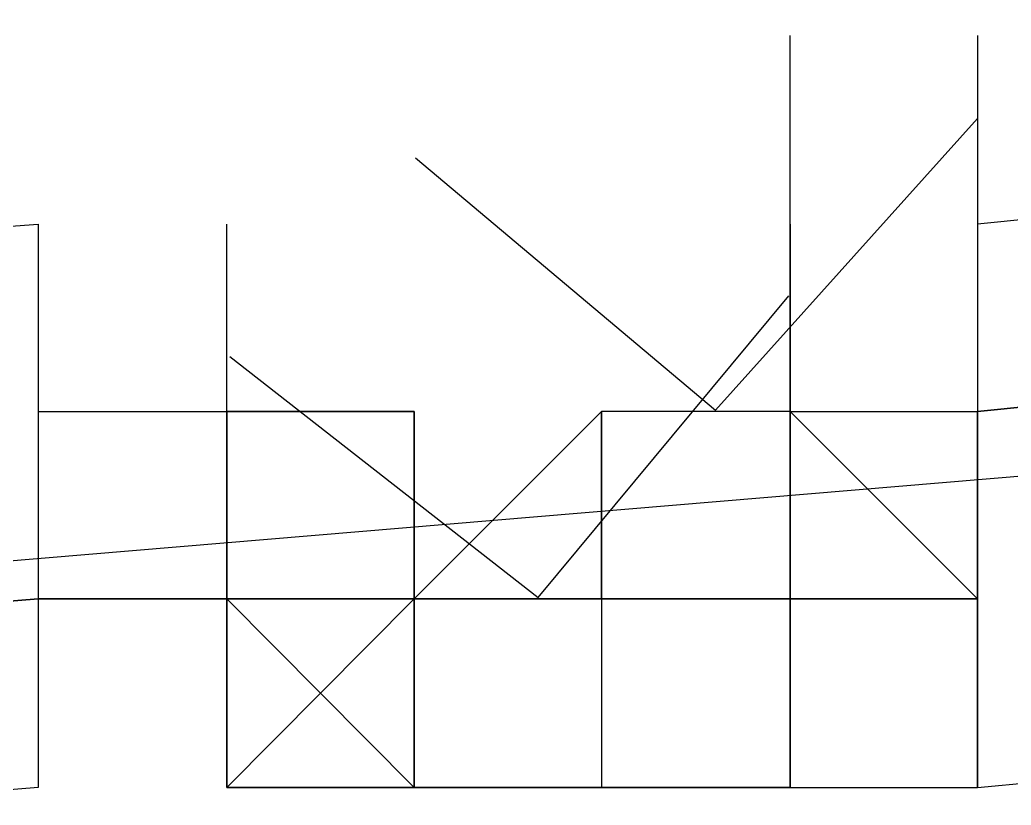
# Model space of a CAD drawing. Header units: feet. Extents: x -84 to 198, y -22 to 181.
# Drawn here: x 72.092 to 72.1624, y 16.2431 to 16.2989 of the extents above; entities that cross this region are included whole.
import ezdxf

# ---------------------------------------------------------------- set-up
doc = ezdxf.new("R2010")
doc.units = ezdxf.units.FT
doc.layers.add('A-LINEA', color=7, linetype='CONTINUOUS')

msp = doc.modelspace()

# ---------------------------------------------------------------- linework, layer by layer
at = {"layer": 'A-LINEA'}
for p, q in [((72.16, 16.2978), (72.16, 16.2978)), ((72.16, 16.2978), (72.16, 16.2978)), ((72.0933, 16.2844), (72.0933, 16.2844)), ((72.0933, 16.2844), (72.0933, 16.2844)), ((72.0933, 16.2844), (72.0933, 16.2844)), ((72.0933, 16.2844), (72.0933, 16.2844)), ((72.0933, 16.2844), (72.0933, 16.2711)), ((72.0933, 16.2844), (72.0933, 16.2844)), ((72.0933, 16.2844), (72.0933, 16.2844)), ((72.0933, 16.2844), (72.0933, 16.2844)), ((72.0933, 16.2844), (72.0933, 16.2844)), ((72.0933, 16.2844), (72.0933, 16.2844)), ((72.0933, 16.2844), (72.0933, 16.2844)), ((72.0933, 16.2844), (72.0933, 16.2711)), ((72.0933, 16.2844), (72.0933, 16.2844)), ((72.0933, 16.2844), (72.0933, 16.2844)), ((72.1067, 16.2844), (72.1067, 16.2844)), ((72.1067, 16.2844), (72.1067, 16.2844)), ((72.1067, 16.2844), (72.1067, 16.2844)), ((72.1067, 16.2844), (72.1067, 16.2844)), ((72.1067, 16.2844), (72.1067, 16.2844)), ((72.1067, 16.2844), (72.1067, 16.2844)), ((72.1067, 16.2844), (72.1067, 16.2844)), ((72.1067, 16.2844), (72.1067, 16.2844)), ((72.1067, 16.2844), (72.1067, 16.2844)), ((72.1067, 16.2844), (72.1067, 16.2844)), ((72.1067, 16.2844), (72.1067, 16.2844)), ((72.1067, 16.2844), (72.1067, 16.2844)), ((72.1067, 16.2844), (72.1067, 16.2844)), ((72.1067, 16.2844), (72.1067, 16.2844)), ((72.1467, 16.2844), (72.1467, 16.2844)), ((72.1467, 16.2844), (72.1467, 16.2844)), ((72.1467, 16.2844), (72.1467, 16.2844)), ((72.1467, 16.2844), (72.1467, 16.2844)), ((72.1467, 16.2844), (72.1467, 16.2844)), ((72.1467, 16.2844), (72.1467, 16.2844)), ((72.1467, 16.2844), (72.1467, 16.2844)), ((72.1467, 16.2844), (72.1467, 16.2711)), ((72.1467, 16.2844), (72.1467, 16.2844)), ((72.1467, 16.2844), (72.1467, 16.2844)), ((72.1467, 16.2844), (72.1467, 16.2844)), ((72.1467, 16.2844), (72.1467, 16.2844)), ((72.1467, 16.2844), (72.1467, 16.2844)), ((72.1467, 16.2844), (72.1467, 16.2844)), ((72.1467, 16.2844), (72.1467, 16.2844)), ((72.1467, 16.2844), (72.1467, 16.2711)), ((72.16, 16.2844), (72.16, 16.2844)), ((72.16, 16.2844), (72.16, 16.2844)), ((72.16, 16.2844), (72.16, 16.2844)), ((72.16, 16.2844), (72.16, 16.2844)), ((72.16, 16.2844), (72.16, 16.2844)), ((72.16, 16.2844), (72.16, 16.2844)), ((72.16, 16.2844), (72.16, 16.2844)), ((72.16, 16.2844), (72.16, 16.2844)), ((72.16, 16.2844), (72.16, 16.2844)), ((72.16, 16.2844), (72.16, 16.2711)), ((72.16, 16.2844), (72.16, 16.2711)), ((72.16, 16.2844), (72.16, 16.2844)), ((72.16, 16.2844), (72.16, 16.2844)), ((72.16, 16.2844), (72.16, 16.2844)), ((72.16, 16.2844), (72.16, 16.2844)), ((72.16, 16.2844), (72.16, 16.2844)), ((72.16, 16.2844), (72.16, 16.2844)), ((72.16, 16.2844), (72.16, 16.2844)), ((72.16, 16.2844), (72.16, 16.2844)), ((72.16, 16.2844), (72.16, 16.2844)), ((72.16, 16.2844), (72.16, 16.2844)), ((72.16, 16.2844), (72.16, 16.2844)), ((72.16, 16.2844), (72.16, 16.2711)), ((72.16, 16.2844), (72.16, 16.2711)), ((72.16, 16.2844), (72.16, 16.2844)), ((72.16, 16.2844), (72.16, 16.2844)), ((72.0933, 16.2711), (72.0933, 16.2711)), ((72.0933, 16.2711), (72.0933, 16.2711)), ((72.0933, 16.2711), (72.0933, 16.2711)), ((72.0933, 16.2711), (72.0933, 16.2578)), ((72.0933, 16.2711), (72.0933, 16.2711)), ((72.0933, 16.2711), (72.0933, 16.2711)), ((72.0933, 16.2711), (72.0933, 16.2711)), ((72.0933, 16.2711), (72.0933, 16.2711)), ((72.0933, 16.2711), (72.0933, 16.2711)), ((72.0933, 16.2711), (72.1067, 16.2711)), ((72.0933, 16.2711), (72.0933, 16.2711)), ((72.0933, 16.2711), (72.0933, 16.2711)), ((72.0933, 16.2711), (72.0933, 16.2711)), ((72.0933, 16.2711), (72.0933, 16.2578)), ((72.0933, 16.2711), (72.0933, 16.2711)), ((72.0933, 16.2711), (72.0933, 16.2711)), ((72.0933, 16.2711), (72.0933, 16.2711)), ((72.0933, 16.2711), (72.0933, 16.2711)), ((72.0933, 16.2711), (72.0933, 16.2711)), ((72.0933, 16.2711), (72.1067, 16.2711)), ((72.1067, 16.2711), (72.1067, 16.2711)), ((72.1067, 16.2711), (72.1067, 16.2711)), ((72.1067, 16.2711), (72.1067, 16.2711)), ((72.1067, 16.2711), (72.1067, 16.2711)), ((72.1067, 16.2711), (72.1067, 16.2711)), ((72.1067, 16.2711), (72.12, 16.2711)), ((72.1067, 16.2711), (72.1067, 16.2578)), ((72.1067, 16.2711), (72.1067, 16.2711)), ((72.1067, 16.2711), (72.1067, 16.2711)), ((72.1067, 16.2711), (72.1067, 16.2711)), ((72.1067, 16.2711), (72.1067, 16.2711)), ((72.1067, 16.2711), (72.1067, 16.2711)), ((72.1067, 16.2711), (72.1067, 16.2711)), ((72.1067, 16.2711), (72.1067, 16.2711)), ((72.1067, 16.2578), (72.1067, 16.2711)), ((72.1067, 16.2711), (72.1067, 16.2711)), ((72.1067, 16.2711), (72.1067, 16.2711)), ((72.1067, 16.2578), (72.1067, 16.2711)), ((72.1067, 16.2711), (72.1067, 16.2711)), ((72.1067, 16.2711), (72.1067, 16.2711)), ((72.1067, 16.2711), (72.1067, 16.2711)), ((72.1067, 16.2711), (72.1067, 16.2711)), ((72.1067, 16.2711), (72.1067, 16.2711)), ((72.1067, 16.2711), (72.12, 16.2711)), ((72.1067, 16.2711), (72.1067, 16.2711)), ((72.1067, 16.2711), (72.1067, 16.2711)), ((72.1067, 16.2578), (72.1067, 16.2711)), ((72.12, 16.2711), (72.1067, 16.2711)), ((72.1067, 16.2711), (72.1067, 16.2711)), ((72.1067, 16.2711), (72.1067, 16.2711)), ((72.1067, 16.2711), (72.1067, 16.2711)), ((72.1067, 16.2711), (72.1067, 16.2711)), ((72.1067, 16.2711), (72.1067, 16.2578)), ((72.1067, 16.2711), (72.1067, 16.2711)), ((72.1067, 16.2711), (72.1067, 16.2711)), ((72.1067, 16.2711), (72.1067, 16.2711)), ((72.1067, 16.2711), (72.1067, 16.2711)), ((72.1067, 16.2711), (72.1067, 16.2711)), ((72.1067, 16.2711), (72.12, 16.2711)), ((72.1067, 16.2711), (72.1067, 16.2578)), ((72.1067, 16.2711), (72.1067, 16.2711)), ((72.1067, 16.2711), (72.1067, 16.2711)), ((72.1067, 16.2711), (72.1067, 16.2711)), ((72.1067, 16.2711), (72.1067, 16.2711)), ((72.1067, 16.2711), (72.1067, 16.2711)), ((72.1067, 16.2711), (72.1067, 16.2711)), ((72.1067, 16.2711), (72.1067, 16.2711)), ((72.1067, 16.2578), (72.1067, 16.2711)), ((72.1067, 16.2711), (72.1067, 16.2711)), ((72.1067, 16.2711), (72.1067, 16.2711)), ((72.1067, 16.2578), (72.1067, 16.2711)), ((72.1067, 16.2711), (72.1067, 16.2711)), ((72.1067, 16.2711), (72.1067, 16.2711)), ((72.1067, 16.2711), (72.1067, 16.2711)), ((72.1067, 16.2711), (72.1067, 16.2711)), ((72.1067, 16.2711), (72.1067, 16.2711)), ((72.1067, 16.2711), (72.12, 16.2711)), ((72.1067, 16.2711), (72.1067, 16.2711)), ((72.1067, 16.2711), (72.1067, 16.2711)), ((72.1067, 16.2578), (72.1067, 16.2711)), ((72.12, 16.2711), (72.1067, 16.2711)), ((72.1067, 16.2711), (72.1067, 16.2711)), ((72.1067, 16.2711), (72.1067, 16.2711)), ((72.1067, 16.2711), (72.1067, 16.2711)), ((72.1067, 16.2711), (72.1067, 16.2711)), ((72.1067, 16.2711), (72.1067, 16.2578)), ((72.12, 16.2711), (72.12, 16.2711)), ((72.12, 16.2711), (72.12, 16.2711)), ((72.12, 16.2711), (72.12, 16.2711)), ((72.12, 16.2578), (72.12, 16.2711)), ((72.12, 16.2711), (72.12, 16.2711)), ((72.12, 16.2578), (72.12, 16.2711)), ((72.12, 16.2711), (72.12, 16.2711)), ((72.12, 16.2711), (72.12, 16.2578)), ((72.12, 16.2711), (72.12, 16.2711)), ((72.12, 16.2711), (72.12, 16.2711)), ((72.12, 16.2711), (72.12, 16.2578)), ((72.12, 16.2711), (72.12, 16.2711)), ((72.12, 16.2711), (72.12, 16.2711)), ((72.12, 16.2711), (72.12, 16.2711)), ((72.1333, 16.2711), (72.12, 16.2578)), ((72.12, 16.2711), (72.12, 16.2711)), ((72.12, 16.2711), (72.12, 16.2711)), ((72.12, 16.2578), (72.12, 16.2711)), ((72.12, 16.2711), (72.12, 16.2711)), ((72.12, 16.2711), (72.12, 16.2711)), ((72.12, 16.2711), (72.12, 16.2711)), ((72.12, 16.2711), (72.12, 16.2711)), ((72.12, 16.2711), (72.12, 16.2711)), ((72.12, 16.2578), (72.12, 16.2711)), ((72.12, 16.2711), (72.12, 16.2711)), ((72.12, 16.2578), (72.12, 16.2711)), ((72.12, 16.2711), (72.12, 16.2711)), ((72.12, 16.2711), (72.12, 16.2578)), ((72.12, 16.2711), (72.12, 16.2711)), ((72.12, 16.2711), (72.12, 16.2711)), ((72.12, 16.2711), (72.12, 16.2578)), ((72.12, 16.2711), (72.12, 16.2711)), ((72.12, 16.2711), (72.12, 16.2711)), ((72.12, 16.2711), (72.12, 16.2711)), ((72.1333, 16.2711), (72.12, 16.2578)), ((72.12, 16.2711), (72.12, 16.2711)), ((72.12, 16.2711), (72.12, 16.2711)), ((72.12, 16.2578), (72.12, 16.2711)), ((72.12, 16.2711), (72.12, 16.2711)), ((72.12, 16.2711), (72.12, 16.2711)), ((72.1333, 16.2711), (72.1333, 16.2711)), ((72.1333, 16.2711), (72.1333, 16.2711)), ((72.1333, 16.2711), (72.1333, 16.2711)), ((72.1333, 16.2711), (72.1333, 16.2711)), ((72.1333, 16.2711), (72.1333, 16.2711)), ((72.1333, 16.2711), (72.1333, 16.2711)), ((72.1333, 16.2711), (72.1333, 16.2578)), ((72.1333, 16.2711), (72.1333, 16.2711)), ((72.1333, 16.2711), (72.1333, 16.2711)), ((72.1333, 16.2578), (72.1333, 16.2711)), ((72.1333, 16.2711), (72.1333, 16.2711)), ((72.1333, 16.2711), (72.1333, 16.2711)), ((72.1333, 16.2711), (72.1333, 16.2711)), ((72.1333, 16.2711), (72.1333, 16.2578)), ((72.1333, 16.2711), (72.1333, 16.2711)), ((72.1333, 16.2711), (72.1333, 16.2711)), ((72.1333, 16.2711), (72.1333, 16.2711)), ((72.1333, 16.2711), (72.1333, 16.2711)), ((72.1333, 16.2711), (72.1333, 16.2711)), ((72.1333, 16.2711), (72.1333, 16.2711)), ((72.1333, 16.2711), (72.1333, 16.2711)), ((72.1333, 16.2578), (72.1333, 16.2711)), ((72.1467, 16.2711), (72.1333, 16.2711)), ((72.1333, 16.2711), (72.1333, 16.2711)), ((72.1333, 16.2578), (72.1333, 16.2711)), ((72.1333, 16.2711), (72.1333, 16.2711)), ((72.1333, 16.2711), (72.1333, 16.2711)), ((72.1333, 16.2711), (72.1333, 16.2711)), ((72.1333, 16.2711), (72.1333, 16.2711)), ((72.1333, 16.2711), (72.1333, 16.2711)), ((72.1333, 16.2711), (72.1333, 16.2711)), ((72.1333, 16.2711), (72.1333, 16.2578)), ((72.1333, 16.2711), (72.1333, 16.2711)), ((72.1333, 16.2711), (72.1333, 16.2711)), ((72.1333, 16.2578), (72.1333, 16.2711)), ((72.1333, 16.2711), (72.1333, 16.2711)), ((72.1333, 16.2711), (72.1333, 16.2711)), ((72.1333, 16.2711), (72.1333, 16.2711)), ((72.1333, 16.2711), (72.1333, 16.2578)), ((72.1333, 16.2711), (72.1333, 16.2711)), ((72.1333, 16.2711), (72.1333, 16.2711)), ((72.1333, 16.2711), (72.1333, 16.2711)), ((72.1333, 16.2711), (72.1333, 16.2711)), ((72.1333, 16.2711), (72.1333, 16.2711)), ((72.1333, 16.2711), (72.1333, 16.2711)), ((72.1333, 16.2711), (72.1333, 16.2711)), ((72.1333, 16.2578), (72.1333, 16.2711)), ((72.1467, 16.2711), (72.1333, 16.2711)), ((72.1333, 16.2711), (72.1333, 16.2711)), ((72.1333, 16.2578), (72.1333, 16.2711)), ((72.1467, 16.2711), (72.1467, 16.2711)), ((72.1467, 16.2711), (72.1467, 16.2711)), ((72.1467, 16.2711), (72.1467, 16.2711)), ((72.1467, 16.2711), (72.1467, 16.2711)), ((72.1467, 16.2711), (72.1467, 16.2711)), ((72.1467, 16.2711), (72.1467, 16.2711)), ((72.1467, 16.2711), (72.1467, 16.2711)), ((72.1467, 16.2711), (72.1467, 16.2711)), ((72.1467, 16.2711), (72.1467, 16.2711)), ((72.1467, 16.2711), (72.1467, 16.2711)), ((72.1467, 16.2578), (72.1467, 16.2711)), ((72.1467, 16.2711), (72.1467, 16.2711)), ((72.1467, 16.2711), (72.1467, 16.2711)), ((72.1467, 16.2711), (72.1467, 16.2711)), ((72.1467, 16.2711), (72.1467, 16.2711)), ((72.1467, 16.2711), (72.1467, 16.2711)), ((72.1467, 16.2711), (72.1467, 16.2711)), ((72.1467, 16.2578), (72.1467, 16.2711)), ((72.1467, 16.2711), (72.1467, 16.2711)), ((72.1467, 16.2711), (72.1467, 16.2711)), ((72.1467, 16.2711), (72.1467, 16.2711)), ((72.1467, 16.2711), (72.1467, 16.2711)), ((72.1467, 16.2711), (72.1467, 16.2711)), ((72.1467, 16.2711), (72.1467, 16.2711)), ((72.1467, 16.2711), (72.16, 16.2578)), ((72.1467, 16.2711), (72.1467, 16.2711)), ((72.1467, 16.2711), (72.1467, 16.2711)), ((72.1467, 16.2711), (72.1467, 16.2578)), ((72.1467, 16.2711), (72.1467, 16.2711)), ((72.1467, 16.2711), (72.1467, 16.2711)), ((72.1467, 16.2711), (72.1467, 16.2711)), ((72.1467, 16.2711), (72.1467, 16.2711)), ((72.1467, 16.2711), (72.1467, 16.2711)), ((72.1467, 16.2711), (72.1467, 16.2711)), ((72.1467, 16.2711), (72.1467, 16.2711)), ((72.1467, 16.2711), (72.1467, 16.2711)), ((72.1467, 16.2711), (72.1467, 16.2711)), ((72.1467, 16.2711), (72.1467, 16.2711)), ((72.1467, 16.2711), (72.1467, 16.2711)), ((72.1467, 16.2711), (72.1467, 16.2711)), ((72.1467, 16.2711), (72.16, 16.2711)), ((72.1467, 16.2711), (72.1467, 16.2711)), ((72.1467, 16.2711), (72.1467, 16.2711)), ((72.1467, 16.2711), (72.1467, 16.2711)), ((72.1467, 16.2711), (72.1467, 16.2711)), ((72.1467, 16.2711), (72.1467, 16.2711)), ((72.1467, 16.2711), (72.1467, 16.2711)), ((72.1467, 16.2711), (72.1467, 16.2711)), ((72.1467, 16.2711), (72.1467, 16.2711)), ((72.1467, 16.2711), (72.1467, 16.2711)), ((72.1467, 16.2711), (72.1467, 16.2711)), ((72.1467, 16.2711), (72.1467, 16.2711)), ((72.1467, 16.2711), (72.1467, 16.2711)), ((72.1467, 16.2711), (72.1467, 16.2711)), ((72.1467, 16.2711), (72.1467, 16.2711)), ((72.1467, 16.2711), (72.1467, 16.2711)), ((72.1467, 16.2711), (72.1467, 16.2711)), ((72.1467, 16.2578), (72.1467, 16.2711)), ((72.1467, 16.2711), (72.1467, 16.2711)), ((72.1467, 16.2711), (72.1467, 16.2711)), ((72.1467, 16.2711), (72.1467, 16.2711)), ((72.1467, 16.2711), (72.1467, 16.2711)), ((72.1467, 16.2711), (72.1467, 16.2711)), ((72.1467, 16.2711), (72.1467, 16.2711)), ((72.1467, 16.2578), (72.1467, 16.2711)), ((72.1467, 16.2711), (72.1467, 16.2711)), ((72.1467, 16.2711), (72.1467, 16.2711)), ((72.1467, 16.2711), (72.1467, 16.2711)), ((72.1467, 16.2711), (72.1467, 16.2711)), ((72.1467, 16.2711), (72.1467, 16.2711)), ((72.1467, 16.2711), (72.1467, 16.2711)), ((72.1467, 16.2711), (72.16, 16.2578)), ((72.1467, 16.2711), (72.1467, 16.2711)), ((72.1467, 16.2711), (72.1467, 16.2711)), ((72.1467, 16.2711), (72.1467, 16.2578)), ((72.1467, 16.2711), (72.1467, 16.2711)), ((72.1467, 16.2711), (72.1467, 16.2711)), ((72.1467, 16.2711), (72.1467, 16.2711)), ((72.1467, 16.2711), (72.1467, 16.2711)), ((72.1467, 16.2711), (72.1467, 16.2711)), ((72.1467, 16.2711), (72.1467, 16.2711)), ((72.1467, 16.2711), (72.1467, 16.2711)), ((72.1467, 16.2711), (72.1467, 16.2711)), ((72.1467, 16.2711), (72.1467, 16.2711)), ((72.1467, 16.2711), (72.1467, 16.2711)), ((72.1467, 16.2711), (72.1467, 16.2711)), ((72.1467, 16.2711), (72.1467, 16.2711)), ((72.1467, 16.2711), (72.16, 16.2711)), ((72.1467, 16.2711), (72.1467, 16.2711)), ((72.1467, 16.2711), (72.1467, 16.2711)), ((72.1467, 16.2711), (72.1467, 16.2711)), ((72.1467, 16.2711), (72.1467, 16.2711)), ((72.1467, 16.2711), (72.1467, 16.2711)), ((72.1467, 16.2711), (72.1467, 16.2711)), ((72.16, 16.2711), (72.16, 16.2711)), ((72.16, 16.2711), (72.16, 16.2711)), ((72.16, 16.2711), (72.16, 16.2711)), ((72.16, 16.2711), (72.16, 16.2711)), ((72.16, 16.2711), (72.16, 16.2711)), ((72.16, 16.2711), (72.16, 16.2711)), ((72.16, 16.2711), (72.16, 16.2711)), ((72.16, 16.2711), (72.16, 16.2711)), ((72.16, 16.2711), (72.16, 16.2711)), ((72.16, 16.2711), (72.16, 16.2711)), ((72.16, 16.2711), (72.16, 16.2711)), ((72.16, 16.2711), (72.16, 16.2711)), ((72.16, 16.2711), (72.16, 16.2711)), ((72.16, 16.2578), (72.16, 16.2711)), ((72.16, 16.2578), (72.16, 16.2711)), ((72.16, 16.2578), (72.16, 16.2711)), ((72.16, 16.2711), (72.16, 16.2711)), ((72.16, 16.2711), (72.16, 16.2711)), ((72.16, 16.2711), (72.16, 16.2711)), ((72.16, 16.2711), (72.16, 16.2711)), ((72.16, 16.2711), (72.16, 16.2711)), ((72.16, 16.2711), (72.16, 16.2711)), ((72.16, 16.2711), (72.16, 16.2711)), ((72.16, 16.2711), (72.16, 16.2711)), ((72.16, 16.2711), (72.16, 16.2711)), ((72.16, 16.2711), (72.16, 16.2711)), ((72.16, 16.2711), (72.16, 16.2711)), ((72.16, 16.2711), (72.16, 16.2711)), ((72.16, 16.2711), (72.16, 16.2711)), ((72.16, 16.2711), (72.16, 16.2711)), ((72.16, 16.2578), (72.16, 16.2711)), ((72.16, 16.2578), (72.16, 16.2711)), ((72.16, 16.2578), (72.16, 16.2711)), ((72.16, 16.2711), (72.16, 16.2711)), ((72.0933, 16.2578), (72.0933, 16.2578)), ((72.0933, 16.2578), (72.0933, 16.2578)), ((72.0933, 16.2578), (72.0933, 16.2578)), ((72.0933, 16.2578), (72.0933, 16.2444)), ((72.0933, 16.2578), (72.1067, 16.2578)), ((72.0933, 16.2578), (72.0933, 16.2578)), ((72.0933, 16.2578), (72.0933, 16.2578)), ((72.0933, 16.2578), (72.1067, 16.2578)), ((72.0933, 16.2578), (72.0933, 16.2578)), ((72.0933, 16.2578), (72.0933, 16.2578)), ((72.0933, 16.2578), (72.0933, 16.2578)), ((72.1067, 16.2578), (72.0933, 16.2578)), ((72.0933, 16.2578), (72.0933, 16.2578)), ((72.0933, 16.2578), (72.0933, 16.2578)), ((72.0933, 16.2578), (72.0933, 16.2578)), ((72.0933, 16.2578), (72.0933, 16.2578)), ((72.0933, 16.2578), (72.0933, 16.2578)), ((72.0933, 16.2578), (72.0933, 16.2578)), ((72.0933, 16.2578), (72.0933, 16.2444)), ((72.0933, 16.2578), (72.1067, 16.2578)), ((72.0933, 16.2578), (72.0933, 16.2578)), ((72.0933, 16.2578), (72.0933, 16.2578)), ((72.0933, 16.2578), (72.1067, 16.2578)), ((72.0933, 16.2578), (72.0933, 16.2578)), ((72.0933, 16.2578), (72.0933, 16.2578)), ((72.0933, 16.2578), (72.0933, 16.2578)), ((72.1067, 16.2578), (72.0933, 16.2578)), ((72.0933, 16.2578), (72.0933, 16.2578)), ((72.0933, 16.2578), (72.0933, 16.2578)), ((72.0933, 16.2578), (72.0933, 16.2578)), ((72.1067, 16.2578), (72.1067, 16.2444)), ((72.1067, 16.2578), (72.1067, 16.2444)), ((72.1067, 16.2578), (72.12, 16.2578)), ((72.1067, 16.2578), (72.12, 16.2578)), ((72.1067, 16.2578), (72.1067, 16.2578)), ((72.1067, 16.2578), (72.1067, 16.2578)), ((72.1067, 16.2578), (72.1067, 16.2578)), ((72.1067, 16.2578), (72.1067, 16.2578)), ((72.1067, 16.2578), (72.1067, 16.2578)), ((72.1067, 16.2578), (72.1067, 16.2578)), ((72.1067, 16.2578), (72.1067, 16.2578)), ((72.1067, 16.2578), (72.1067, 16.2578)), ((72.1067, 16.2578), (72.1067, 16.2578)), ((72.1067, 16.2578), (72.1067, 16.2578)), ((72.1067, 16.2578), (72.1067, 16.2578)), ((72.1067, 16.2578), (72.1067, 16.2578)), ((72.1067, 16.2578), (72.1067, 16.2578)), ((72.1067, 16.2578), (72.1067, 16.2578)), ((72.1067, 16.2578), (72.1067, 16.2578)), ((72.1067, 16.2578), (72.1067, 16.2578)), ((72.1067, 16.2578), (72.1067, 16.2578)), ((72.1067, 16.2578), (72.1067, 16.2578)), ((72.1067, 16.2578), (72.1067, 16.2578)), ((72.1067, 16.2578), (72.1067, 16.2444)), ((72.1067, 16.2578), (72.1067, 16.2578)), ((72.1067, 16.2444), (72.1067, 16.2578)), ((72.1067, 16.2578), (72.1067, 16.2578)), ((72.1067, 16.2444), (72.1067, 16.2578)), ((72.1067, 16.2578), (72.1067, 16.2578)), ((72.1067, 16.2578), (72.1067, 16.2578)), ((72.1067, 16.2578), (72.1067, 16.2578)), ((72.1067, 16.2578), (72.1067, 16.2578)), ((72.1067, 16.2578), (72.1067, 16.2578)), ((72.12, 16.2578), (72.1067, 16.2578)), ((72.1067, 16.2578), (72.1067, 16.2578)), ((72.1067, 16.2578), (72.1067, 16.2578)), ((72.1067, 16.2578), (72.1067, 16.2578)), ((72.1067, 16.2578), (72.1067, 16.2578)), ((72.1067, 16.2578), (72.1067, 16.2578)), ((72.1067, 16.2578), (72.1067, 16.2578)), ((72.12, 16.2578), (72.1067, 16.2578)), ((72.1067, 16.2578), (72.1067, 16.2578)), ((72.1067, 16.2578), (72.1067, 16.2578)), ((72.1067, 16.2578), (72.1067, 16.2578)), ((72.1067, 16.2578), (72.1067, 16.2578)), ((72.12, 16.2578), (72.1067, 16.2444)), ((72.12, 16.2444), (72.1067, 16.2578)), ((72.1067, 16.2444), (72.1067, 16.2578)), ((72.1067, 16.2578), (72.1067, 16.2444)), ((72.1067, 16.2578), (72.1067, 16.2444)), ((72.1067, 16.2578), (72.12, 16.2578)), ((72.1067, 16.2578), (72.12, 16.2578)), ((72.1067, 16.2578), (72.1067, 16.2578)), ((72.1067, 16.2578), (72.1067, 16.2578)), ((72.1067, 16.2578), (72.1067, 16.2578)), ((72.1067, 16.2578), (72.1067, 16.2578)), ((72.1067, 16.2578), (72.1067, 16.2578)), ((72.1067, 16.2578), (72.1067, 16.2578)), ((72.1067, 16.2578), (72.1067, 16.2578)), ((72.1067, 16.2578), (72.1067, 16.2578)), ((72.1067, 16.2578), (72.1067, 16.2578)), ((72.1067, 16.2578), (72.1067, 16.2578)), ((72.1067, 16.2578), (72.1067, 16.2578)), ((72.1067, 16.2578), (72.1067, 16.2578)), ((72.1067, 16.2578), (72.1067, 16.2578)), ((72.1067, 16.2578), (72.1067, 16.2578)), ((72.1067, 16.2578), (72.1067, 16.2578)), ((72.1067, 16.2578), (72.1067, 16.2578)), ((72.1067, 16.2578), (72.1067, 16.2578)), ((72.1067, 16.2578), (72.1067, 16.2578)), ((72.1067, 16.2578), (72.1067, 16.2578)), ((72.1067, 16.2578), (72.1067, 16.2444)), ((72.1067, 16.2578), (72.1067, 16.2578)), ((72.1067, 16.2444), (72.1067, 16.2578)), ((72.1067, 16.2578), (72.1067, 16.2578)), ((72.1067, 16.2444), (72.1067, 16.2578)), ((72.1067, 16.2578), (72.1067, 16.2578)), ((72.1067, 16.2578), (72.1067, 16.2578)), ((72.1067, 16.2578), (72.1067, 16.2578)), ((72.1067, 16.2578), (72.1067, 16.2578)), ((72.1067, 16.2578), (72.1067, 16.2578)), ((72.12, 16.2578), (72.1067, 16.2578)), ((72.1067, 16.2578), (72.1067, 16.2578)), ((72.1067, 16.2578), (72.1067, 16.2578)), ((72.1067, 16.2578), (72.1067, 16.2578)), ((72.1067, 16.2578), (72.1067, 16.2578)), ((72.1067, 16.2578), (72.1067, 16.2578)), ((72.1067, 16.2578), (72.1067, 16.2578)), ((72.12, 16.2578), (72.1067, 16.2578)), ((72.1067, 16.2578), (72.1067, 16.2578)), ((72.1067, 16.2578), (72.1067, 16.2578)), ((72.1067, 16.2578), (72.1067, 16.2578)), ((72.1067, 16.2578), (72.1067, 16.2578)), ((72.12, 16.2578), (72.1067, 16.2444)), ((72.12, 16.2444), (72.1067, 16.2578)), ((72.1067, 16.2444), (72.1067, 16.2578)), ((72.12, 16.2578), (72.12, 16.2578)), ((72.12, 16.2578), (72.12, 16.2578)), ((72.12, 16.2578), (72.12, 16.2578)), ((72.12, 16.2578), (72.12, 16.2578)), ((72.12, 16.2578), (72.12, 16.2578)), ((72.12, 16.2578), (72.12, 16.2578)), ((72.12, 16.2578), (72.12, 16.2578)), ((72.12, 16.2578), (72.12, 16.2578)), ((72.12, 16.2578), (72.12, 16.2578)), ((72.12, 16.2578), (72.1333, 16.2578)), ((72.12, 16.2578), (72.12, 16.2578)), ((72.12, 16.2578), (72.1333, 16.2578)), ((72.12, 16.2578), (72.12, 16.2578)), ((72.12, 16.2578), (72.12, 16.2578)), ((72.12, 16.2578), (72.12, 16.2578)), ((72.12, 16.2578), (72.12, 16.2578)), ((72.12, 16.2444), (72.12, 16.2578)), ((72.12, 16.2578), (72.12, 16.2578)), ((72.12, 16.2578), (72.1333, 16.2578)), ((72.12, 16.2444), (72.12, 16.2578)), ((72.12, 16.2578), (72.12, 16.2578)), ((72.12, 16.2578), (72.12, 16.2578)), ((72.12, 16.2578), (72.12, 16.2578)), ((72.12, 16.2578), (72.12, 16.2578)), ((72.12, 16.2578), (72.12, 16.2578)), ((72.12, 16.2578), (72.12, 16.2578)), ((72.12, 16.2578), (72.12, 16.2578)), ((72.12, 16.2578), (72.12, 16.2578)), ((72.12, 16.2578), (72.12, 16.2578)), ((72.12, 16.2578), (72.12, 16.2578)), ((72.12, 16.2578), (72.12, 16.2444)), ((72.12, 16.2578), (72.12, 16.2578)), ((72.12, 16.2578), (72.12, 16.2578)), ((72.12, 16.2578), (72.12, 16.2578)), ((72.12, 16.2578), (72.12, 16.2578)), ((72.12, 16.2578), (72.12, 16.2578)), ((72.1333, 16.2578), (72.12, 16.2578)), ((72.12, 16.2578), (72.12, 16.2578)), ((72.12, 16.2578), (72.12, 16.2578)), ((72.12, 16.2578), (72.12, 16.2578)), ((72.12, 16.2578), (72.12, 16.2578)), ((72.12, 16.2578), (72.12, 16.2578)), ((72.12, 16.2578), (72.12, 16.2578)), ((72.1333, 16.2578), (72.12, 16.2578)), ((72.12, 16.2578), (72.12, 16.2578)), ((72.12, 16.2578), (72.12, 16.2578)), ((72.12, 16.2578), (72.12, 16.2578)), ((72.12, 16.2578), (72.12, 16.2578)), ((72.12, 16.2578), (72.12, 16.2578)), ((72.12, 16.2578), (72.12, 16.2578)), ((72.12, 16.2578), (72.12, 16.2578)), ((72.12, 16.2578), (72.12, 16.2578)), ((72.12, 16.2578), (72.12, 16.2578)), ((72.12, 16.2578), (72.12, 16.2578)), ((72.12, 16.2578), (72.12, 16.2578)), ((72.12, 16.2578), (72.12, 16.2578)), ((72.12, 16.2578), (72.12, 16.2578)), ((72.12, 16.2578), (72.12, 16.2578)), ((72.12, 16.2578), (72.12, 16.2578)), ((72.12, 16.2578), (72.12, 16.2578)), ((72.12, 16.2578), (72.12, 16.2578)), ((72.12, 16.2578), (72.12, 16.2578)), ((72.12, 16.2578), (72.12, 16.2578)), ((72.12, 16.2578), (72.12, 16.2578)), ((72.12, 16.2578), (72.12, 16.2578)), ((72.12, 16.2578), (72.12, 16.2578)), ((72.12, 16.2578), (72.12, 16.2578)), ((72.12, 16.2578), (72.12, 16.2578)), ((72.12, 16.2578), (72.12, 16.2578)), ((72.12, 16.2578), (72.12, 16.2578)), ((72.12, 16.2578), (72.12, 16.2578)), ((72.12, 16.2578), (72.1333, 16.2578)), ((72.12, 16.2578), (72.12, 16.2578)), ((72.12, 16.2578), (72.1333, 16.2578)), ((72.12, 16.2578), (72.12, 16.2578)), ((72.12, 16.2578), (72.12, 16.2578)), ((72.12, 16.2578), (72.12, 16.2578)), ((72.12, 16.2578), (72.12, 16.2578)), ((72.12, 16.2444), (72.12, 16.2578)), ((72.12, 16.2578), (72.12, 16.2578)), ((72.12, 16.2578), (72.1333, 16.2578)), ((72.12, 16.2444), (72.12, 16.2578)), ((72.12, 16.2578), (72.12, 16.2578)), ((72.12, 16.2578), (72.12, 16.2578)), ((72.12, 16.2578), (72.12, 16.2578)), ((72.12, 16.2578), (72.12, 16.2578)), ((72.12, 16.2578), (72.12, 16.2578)), ((72.12, 16.2578), (72.12, 16.2578)), ((72.12, 16.2578), (72.12, 16.2578)), ((72.12, 16.2578), (72.12, 16.2578)), ((72.12, 16.2578), (72.12, 16.2578)), ((72.12, 16.2578), (72.12, 16.2578)), ((72.12, 16.2578), (72.12, 16.2444)), ((72.12, 16.2578), (72.12, 16.2578)), ((72.12, 16.2578), (72.12, 16.2578)), ((72.12, 16.2578), (72.12, 16.2578)), ((72.12, 16.2578), (72.12, 16.2578)), ((72.12, 16.2578), (72.12, 16.2578)), ((72.1333, 16.2578), (72.12, 16.2578)), ((72.12, 16.2578), (72.12, 16.2578)), ((72.12, 16.2578), (72.12, 16.2578)), ((72.12, 16.2578), (72.12, 16.2578)), ((72.12, 16.2578), (72.12, 16.2578)), ((72.12, 16.2578), (72.12, 16.2578)), ((72.12, 16.2578), (72.12, 16.2578)), ((72.1333, 16.2578), (72.12, 16.2578)), ((72.12, 16.2578), (72.12, 16.2578)), ((72.12, 16.2578), (72.12, 16.2578)), ((72.12, 16.2578), (72.12, 16.2578)), ((72.12, 16.2578), (72.12, 16.2578)), ((72.12, 16.2578), (72.12, 16.2578)), ((72.12, 16.2578), (72.12, 16.2578)), ((72.12, 16.2578), (72.12, 16.2578)), ((72.12, 16.2578), (72.12, 16.2578)), ((72.12, 16.2578), (72.12, 16.2578)), ((72.12, 16.2578), (72.12, 16.2578)), ((72.12, 16.2578), (72.12, 16.2578)), ((72.12, 16.2578), (72.12, 16.2578)), ((72.12, 16.2578), (72.12, 16.2578)), ((72.12, 16.2578), (72.12, 16.2578)), ((72.12, 16.2578), (72.12, 16.2578)), ((72.12, 16.2578), (72.12, 16.2578)), ((72.12, 16.2578), (72.12, 16.2578)), ((72.12, 16.2578), (72.12, 16.2578)), ((72.1333, 16.2578), (72.1333, 16.2578)), ((72.1333, 16.2578), (72.1333, 16.2578)), ((72.1333, 16.2578), (72.1333, 16.2578)), ((72.1333, 16.2578), (72.1333, 16.2578)), ((72.1333, 16.2578), (72.1333, 16.2578)), ((72.1333, 16.2578), (72.1333, 16.2578)), ((72.1333, 16.2578), (72.1333, 16.2578)), ((72.1333, 16.2578), (72.1333, 16.2578)), ((72.1333, 16.2578), (72.1333, 16.2444)), ((72.1333, 16.2578), (72.1333, 16.2578)), ((72.1333, 16.2578), (72.1333, 16.2578)), ((72.1333, 16.2578), (72.1333, 16.2578)), ((72.1333, 16.2578), (72.1333, 16.2578)), ((72.1333, 16.2578), (72.1333, 16.2578)), ((72.1333, 16.2578), (72.1333, 16.2578)), ((72.1333, 16.2578), (72.1333, 16.2578)), ((72.1333, 16.2578), (72.1333, 16.2578)), ((72.1333, 16.2578), (72.1333, 16.2578)), ((72.1333, 16.2578), (72.1333, 16.2578)), ((72.1333, 16.2578), (72.1333, 16.2578)), ((72.1333, 16.2578), (72.1333, 16.2578)), ((72.1333, 16.2578), (72.1333, 16.2578)), ((72.1333, 16.2578), (72.1333, 16.2578)), ((72.1333, 16.2578), (72.1333, 16.2578)), ((72.1333, 16.2578), (72.1333, 16.2578)), ((72.1467, 16.2578), (72.1333, 16.2578)), ((72.1333, 16.2578), (72.1333, 16.2578)), ((72.1333, 16.2578), (72.1333, 16.2578)), ((72.1467, 16.2578), (72.1333, 16.2578)), ((72.1333, 16.2578), (72.1333, 16.2578)), ((72.1333, 16.2578), (72.1333, 16.2578)), ((72.1333, 16.2578), (72.1467, 16.2578)), ((72.1333, 16.2578), (72.1333, 16.2578)), ((72.1333, 16.2578), (72.1333, 16.2578)), ((72.1333, 16.2578), (72.1333, 16.2578)), ((72.1333, 16.2578), (72.1333, 16.2444)), ((72.1333, 16.2578), (72.1333, 16.2578)), ((72.1333, 16.2578), (72.1333, 16.2578)), ((72.1333, 16.2578), (72.1333, 16.2578)), ((72.1333, 16.2578), (72.1333, 16.2578)), ((72.1333, 16.2578), (72.1333, 16.2578)), ((72.1333, 16.2578), (72.1333, 16.2578)), ((72.1333, 16.2578), (72.1333, 16.2578)), ((72.1333, 16.2578), (72.1333, 16.2578)), ((72.1333, 16.2578), (72.1333, 16.2578)), ((72.1333, 16.2578), (72.1333, 16.2578)), ((72.1333, 16.2578), (72.1333, 16.2578)), ((72.1333, 16.2578), (72.1333, 16.2578)), ((72.1333, 16.2578), (72.1333, 16.2578)), ((72.1333, 16.2578), (72.1333, 16.2444)), ((72.1333, 16.2578), (72.1333, 16.2578)), ((72.1333, 16.2578), (72.1333, 16.2578)), ((72.1333, 16.2578), (72.1333, 16.2578)), ((72.1333, 16.2578), (72.1333, 16.2578)), ((72.1333, 16.2578), (72.1333, 16.2578)), ((72.1333, 16.2578), (72.1333, 16.2578)), ((72.1333, 16.2578), (72.1333, 16.2444)), ((72.1333, 16.2578), (72.1333, 16.2578)), ((72.1333, 16.2578), (72.1333, 16.2578)), ((72.1333, 16.2578), (72.1467, 16.2578)), ((72.1333, 16.2578), (72.1467, 16.2578)), ((72.1333, 16.2578), (72.1333, 16.2578)), ((72.1333, 16.2578), (72.1333, 16.2578)), ((72.1333, 16.2578), (72.1467, 16.2578)), ((72.1333, 16.2578), (72.1467, 16.2578)), ((72.1333, 16.2578), (72.1333, 16.2578)), ((72.1333, 16.2578), (72.1333, 16.2578)), ((72.1333, 16.2578), (72.1333, 16.2578)), ((72.1333, 16.2578), (72.1333, 16.2578)), ((72.1333, 16.2578), (72.1333, 16.2578)), ((72.1333, 16.2578), (72.1333, 16.2578)), ((72.1333, 16.2578), (72.1333, 16.2578)), ((72.1333, 16.2578), (72.1333, 16.2578)), ((72.1333, 16.2578), (72.1333, 16.2444)), ((72.1333, 16.2578), (72.1333, 16.2578)), ((72.1333, 16.2578), (72.1333, 16.2578)), ((72.1333, 16.2578), (72.1333, 16.2578)), ((72.1333, 16.2578), (72.1333, 16.2578)), ((72.1333, 16.2578), (72.1333, 16.2578)), ((72.1333, 16.2578), (72.1333, 16.2578)), ((72.1333, 16.2578), (72.1333, 16.2578)), ((72.1333, 16.2578), (72.1333, 16.2578)), ((72.1333, 16.2578), (72.1333, 16.2578)), ((72.1333, 16.2578), (72.1333, 16.2578)), ((72.1333, 16.2578), (72.1333, 16.2578)), ((72.1333, 16.2578), (72.1333, 16.2578)), ((72.1333, 16.2578), (72.1333, 16.2578)), ((72.1333, 16.2578), (72.1333, 16.2578)), ((72.1333, 16.2578), (72.1333, 16.2578)), ((72.1333, 16.2578), (72.1333, 16.2578)), ((72.1467, 16.2578), (72.1333, 16.2578)), ((72.1333, 16.2578), (72.1333, 16.2578)), ((72.1333, 16.2578), (72.1333, 16.2578)), ((72.1467, 16.2578), (72.1333, 16.2578)), ((72.1333, 16.2578), (72.1333, 16.2578)), ((72.1333, 16.2578), (72.1333, 16.2578)), ((72.1333, 16.2578), (72.1467, 16.2578)), ((72.1333, 16.2578), (72.1333, 16.2578)), ((72.1333, 16.2578), (72.1333, 16.2578)), ((72.1333, 16.2578), (72.1333, 16.2578)), ((72.1333, 16.2578), (72.1333, 16.2444)), ((72.1333, 16.2578), (72.1333, 16.2578)), ((72.1333, 16.2578), (72.1333, 16.2578)), ((72.1333, 16.2578), (72.1333, 16.2578)), ((72.1333, 16.2578), (72.1333, 16.2578)), ((72.1333, 16.2578), (72.1333, 16.2578)), ((72.1333, 16.2578), (72.1333, 16.2578)), ((72.1333, 16.2578), (72.1333, 16.2578)), ((72.1333, 16.2578), (72.1333, 16.2578)), ((72.1333, 16.2578), (72.1333, 16.2578)), ((72.1333, 16.2578), (72.1333, 16.2578)), ((72.1333, 16.2578), (72.1333, 16.2578)), ((72.1333, 16.2578), (72.1333, 16.2578)), ((72.1333, 16.2578), (72.1333, 16.2578)), ((72.1333, 16.2578), (72.1333, 16.2444)), ((72.1333, 16.2578), (72.1333, 16.2578)), ((72.1333, 16.2578), (72.1333, 16.2578)), ((72.1333, 16.2578), (72.1333, 16.2578)), ((72.1333, 16.2578), (72.1333, 16.2578)), ((72.1333, 16.2578), (72.1333, 16.2578)), ((72.1333, 16.2578), (72.1333, 16.2578)), ((72.1333, 16.2578), (72.1333, 16.2444)), ((72.1333, 16.2578), (72.1333, 16.2578)), ((72.1333, 16.2578), (72.1333, 16.2578)), ((72.1333, 16.2578), (72.1467, 16.2578)), ((72.1333, 16.2578), (72.1467, 16.2578)), ((72.1333, 16.2578), (72.1333, 16.2578)), ((72.1333, 16.2578), (72.1333, 16.2578)), ((72.1333, 16.2578), (72.1467, 16.2578)), ((72.1333, 16.2578), (72.1467, 16.2578)), ((72.1467, 16.2578), (72.1467, 16.2578)), ((72.1467, 16.2578), (72.1467, 16.2578)), ((72.1467, 16.2578), (72.1467, 16.2578)), ((72.1467, 16.2578), (72.1467, 16.2578)), ((72.1467, 16.2578), (72.1467, 16.2578)), ((72.1467, 16.2578), (72.1467, 16.2578)), ((72.1467, 16.2578), (72.1467, 16.2578)), ((72.1467, 16.2578), (72.1467, 16.2578)), ((72.1467, 16.2578), (72.1467, 16.2578)), ((72.1467, 16.2578), (72.1467, 16.2578)), ((72.1467, 16.2578), (72.1467, 16.2578)), ((72.1467, 16.2578), (72.1467, 16.2444)), ((72.1467, 16.2578), (72.1467, 16.2578)), ((72.1467, 16.2578), (72.1467, 16.2578)), ((72.1467, 16.2578), (72.1467, 16.2578)), ((72.1467, 16.2578), (72.1467, 16.2578)), ((72.1467, 16.2578), (72.1467, 16.2578)), ((72.1467, 16.2578), (72.1467, 16.2578)), ((72.1467, 16.2444), (72.1467, 16.2578)), ((72.1467, 16.2578), (72.1467, 16.2578)), ((72.1467, 16.2578), (72.1467, 16.2578)), ((72.16, 16.2578), (72.1467, 16.2578)), ((72.1467, 16.2578), (72.1467, 16.2578)), ((72.1467, 16.2578), (72.1467, 16.2578)), ((72.1467, 16.2578), (72.1467, 16.2578)), ((72.1467, 16.2578), (72.1467, 16.2578)), ((72.1467, 16.2578), (72.1467, 16.2578)), ((72.1467, 16.2578), (72.1467, 16.2578)), ((72.1467, 16.2578), (72.1467, 16.2578)), ((72.1467, 16.2578), (72.1467, 16.2578)), ((72.1467, 16.2578), (72.1467, 16.2578)), ((72.1467, 16.2578), (72.1467, 16.2578)), ((72.1467, 16.2578), (72.1467, 16.2578)), ((72.1467, 16.2578), (72.1467, 16.2578)), ((72.1467, 16.2578), (72.1467, 16.2578)), ((72.1467, 16.2578), (72.1467, 16.2578)), ((72.1467, 16.2578), (72.1467, 16.2578)), ((72.1467, 16.2578), (72.16, 16.2578)), ((72.16, 16.2578), (72.1467, 16.2578)), ((72.1467, 16.2578), (72.1467, 16.2578)), ((72.1467, 16.2444), (72.1467, 16.2578)), ((72.1467, 16.2578), (72.1467, 16.2578)), ((72.1467, 16.2578), (72.1467, 16.2578)), ((72.1467, 16.2444), (72.1467, 16.2578)), ((72.1467, 16.2578), (72.1467, 16.2578)), ((72.1467, 16.2578), (72.1467, 16.2578)), ((72.1467, 16.2578), (72.1467, 16.2578)), ((72.1467, 16.2578), (72.1467, 16.2578)), ((72.1467, 16.2444), (72.1467, 16.2578)), ((72.1467, 16.2578), (72.1467, 16.2578)), ((72.1467, 16.2578), (72.1467, 16.2578)), ((72.1467, 16.2578), (72.1467, 16.2578)), ((72.1467, 16.2578), (72.1467, 16.2578)), ((72.1467, 16.2578), (72.1467, 16.2578)), ((72.1467, 16.2578), (72.1467, 16.2578)), ((72.1467, 16.2578), (72.1467, 16.2578)), ((72.1467, 16.2578), (72.1467, 16.2578)), ((72.1467, 16.2578), (72.1467, 16.2578)), ((72.1467, 16.2578), (72.1467, 16.2578)), ((72.1467, 16.2578), (72.1467, 16.2578)), ((72.1467, 16.2578), (72.1467, 16.2578)), ((72.1467, 16.2578), (72.1467, 16.2444)), ((72.1467, 16.2578), (72.1467, 16.2578)), ((72.1467, 16.2578), (72.1467, 16.2578)), ((72.1467, 16.2578), (72.1467, 16.2578)), ((72.1467, 16.2578), (72.1467, 16.2578)), ((72.1467, 16.2578), (72.1467, 16.2578)), ((72.1467, 16.2578), (72.1467, 16.2578)), ((72.1467, 16.2444), (72.1467, 16.2578)), ((72.1467, 16.2578), (72.1467, 16.2578)), ((72.1467, 16.2578), (72.1467, 16.2578)), ((72.16, 16.2578), (72.1467, 16.2578)), ((72.1467, 16.2578), (72.1467, 16.2578)), ((72.1467, 16.2578), (72.1467, 16.2578)), ((72.1467, 16.2578), (72.1467, 16.2578)), ((72.1467, 16.2578), (72.1467, 16.2578)), ((72.1467, 16.2578), (72.1467, 16.2578)), ((72.1467, 16.2578), (72.1467, 16.2578)), ((72.1467, 16.2578), (72.1467, 16.2578)), ((72.1467, 16.2578), (72.1467, 16.2578)), ((72.1467, 16.2578), (72.1467, 16.2578)), ((72.1467, 16.2578), (72.1467, 16.2578)), ((72.1467, 16.2578), (72.1467, 16.2578)), ((72.1467, 16.2578), (72.1467, 16.2578)), ((72.1467, 16.2578), (72.1467, 16.2578)), ((72.1467, 16.2578), (72.1467, 16.2578)), ((72.1467, 16.2578), (72.1467, 16.2578)), ((72.1467, 16.2578), (72.16, 16.2578)), ((72.16, 16.2578), (72.1467, 16.2578)), ((72.1467, 16.2578), (72.1467, 16.2578)), ((72.1467, 16.2444), (72.1467, 16.2578)), ((72.1467, 16.2578), (72.1467, 16.2578)), ((72.1467, 16.2578), (72.1467, 16.2578)), ((72.1467, 16.2444), (72.1467, 16.2578)), ((72.1467, 16.2578), (72.1467, 16.2578)), ((72.1467, 16.2578), (72.1467, 16.2578)), ((72.1467, 16.2578), (72.1467, 16.2578)), ((72.1467, 16.2578), (72.1467, 16.2578)), ((72.1467, 16.2444), (72.1467, 16.2578)), ((72.1467, 16.2578), (72.1467, 16.2578)), ((72.16, 16.2578), (72.16, 16.2578)), ((72.16, 16.2578), (72.16, 16.2578)), ((72.16, 16.2578), (72.16, 16.2578)), ((72.16, 16.2578), (72.16, 16.2578)), ((72.16, 16.2578), (72.16, 16.2578)), ((72.16, 16.2578), (72.16, 16.2578)), ((72.16, 16.2578), (72.16, 16.2578)), ((72.16, 16.2578), (72.16, 16.2578)), ((72.16, 16.2578), (72.16, 16.2578)), ((72.16, 16.2578), (72.16, 16.2578)), ((72.16, 16.2444), (72.16, 16.2578)), ((72.16, 16.2578), (72.16, 16.2444)), ((72.16, 16.2578), (72.16, 16.2578)), ((72.16, 16.2578), (72.16, 16.2578)), ((72.16, 16.2578), (72.16, 16.2578)), ((72.16, 16.2578), (72.16, 16.2578)), ((72.16, 16.2578), (72.16, 16.2578)), ((72.16, 16.2578), (72.16, 16.2578)), ((72.16, 16.2578), (72.16, 16.2578)), ((72.16, 16.2578), (72.16, 16.2578)), ((72.16, 16.2578), (72.16, 16.2578)), ((72.16, 16.2578), (72.16, 16.2578)), ((72.16, 16.2578), (72.16, 16.2578)), ((72.16, 16.2578), (72.16, 16.2578)), ((72.16, 16.2578), (72.16, 16.2578)), ((72.16, 16.2578), (72.16, 16.2578)), ((72.16, 16.2578), (72.16, 16.2578)), ((72.16, 16.2578), (72.16, 16.2578)), ((72.16, 16.2444), (72.16, 16.2578)), ((72.16, 16.2578), (72.16, 16.2444)), ((72.16, 16.2578), (72.16, 16.2578)), ((72.16, 16.2578), (72.16, 16.2578)), ((72.16, 16.2578), (72.16, 16.2578)), ((72.16, 16.2578), (72.16, 16.2578)), ((72.16, 16.2578), (72.16, 16.2578)), ((72.16, 16.2578), (72.16, 16.2578)), ((72.0933, 16.2444), (72.0933, 16.2444)), ((72.0933, 16.2444), (72.0933, 16.2444)), ((72.0933, 16.2444), (72.0933, 16.2444)), ((72.0933, 16.2444), (72.0933, 16.2444)), ((72.0933, 16.2444), (72.0933, 16.2444)), ((72.0933, 16.2444), (72.0933, 16.2444)), ((72.1067, 16.2444), (72.12, 16.2444)), ((72.1067, 16.2444), (72.1067, 16.2444)), ((72.1067, 16.2444), (72.1067, 16.2444)), ((72.1067, 16.2444), (72.1067, 16.2444)), ((72.1067, 16.2444), (72.1067, 16.2444)), ((72.1067, 16.2444), (72.1067, 16.2444)), ((72.1067, 16.2444), (72.1067, 16.2444)), ((72.1067, 16.2444), (72.1067, 16.2444)), ((72.1067, 16.2444), (72.1067, 16.2444)), ((72.1067, 16.2444), (72.1067, 16.2444)), ((72.1067, 16.2444), (72.1067, 16.2444)), ((72.1067, 16.2444), (72.1067, 16.2444)), ((72.1067, 16.2444), (72.1067, 16.2444)), ((72.1067, 16.2444), (72.1067, 16.2444)), ((72.1067, 16.2444), (72.1067, 16.2444)), ((72.1067, 16.2444), (72.1067, 16.2444)), ((72.1067, 16.2444), (72.1067, 16.2444)), ((72.1067, 16.2444), (72.1067, 16.2444)), ((72.1067, 16.2444), (72.1067, 16.2444)), ((72.1067, 16.2444), (72.1067, 16.2444)), ((72.1067, 16.2444), (72.1067, 16.2444)), ((72.1067, 16.2444), (72.1067, 16.2444)), ((72.1067, 16.2444), (72.1067, 16.2444)), ((72.1067, 16.2444), (72.1067, 16.2444)), ((72.1067, 16.2444), (72.1067, 16.2444)), ((72.12, 16.2444), (72.1067, 16.2444)), ((72.1067, 16.2444), (72.1067, 16.2444)), ((72.1067, 16.2444), (72.1067, 16.2444)), ((72.1067, 16.2444), (72.1067, 16.2444)), ((72.1067, 16.2444), (72.1067, 16.2444)), ((72.1067, 16.2444), (72.12, 16.2444)), ((72.1067, 16.2444), (72.12, 16.2444)), ((72.1067, 16.2444), (72.1067, 16.2444)), ((72.1067, 16.2444), (72.12, 16.2444)), ((72.1067, 16.2444), (72.1067, 16.2444)), ((72.1067, 16.2444), (72.1067, 16.2444)), ((72.1067, 16.2444), (72.1067, 16.2444)), ((72.1067, 16.2444), (72.1067, 16.2444)), ((72.1067, 16.2444), (72.1067, 16.2444)), ((72.1067, 16.2444), (72.1067, 16.2444)), ((72.1067, 16.2444), (72.1067, 16.2444)), ((72.1067, 16.2444), (72.1067, 16.2444)), ((72.1067, 16.2444), (72.1067, 16.2444)), ((72.1067, 16.2444), (72.1067, 16.2444)), ((72.1067, 16.2444), (72.1067, 16.2444)), ((72.1067, 16.2444), (72.1067, 16.2444)), ((72.1067, 16.2444), (72.1067, 16.2444)), ((72.1067, 16.2444), (72.1067, 16.2444)), ((72.1067, 16.2444), (72.1067, 16.2444)), ((72.1067, 16.2444), (72.1067, 16.2444)), ((72.1067, 16.2444), (72.1067, 16.2444)), ((72.1067, 16.2444), (72.1067, 16.2444)), ((72.1067, 16.2444), (72.1067, 16.2444)), ((72.1067, 16.2444), (72.1067, 16.2444)), ((72.1067, 16.2444), (72.1067, 16.2444)), ((72.1067, 16.2444), (72.1067, 16.2444)), ((72.1067, 16.2444), (72.1067, 16.2444)), ((72.1067, 16.2444), (72.1067, 16.2444)), ((72.12, 16.2444), (72.1067, 16.2444)), ((72.1067, 16.2444), (72.1067, 16.2444)), ((72.1067, 16.2444), (72.1067, 16.2444)), ((72.1067, 16.2444), (72.1067, 16.2444)), ((72.1067, 16.2444), (72.1067, 16.2444)), ((72.1067, 16.2444), (72.12, 16.2444)), ((72.1067, 16.2444), (72.12, 16.2444)), ((72.1067, 16.2444), (72.1067, 16.2444)), ((72.12, 16.2444), (72.1333, 16.2444)), ((72.12, 16.2444), (72.12, 16.2444)), ((72.12, 16.2444), (72.12, 16.2444)), ((72.12, 16.2444), (72.12, 16.2444)), ((72.12, 16.2444), (72.12, 16.2444)), ((72.12, 16.2444), (72.12, 16.2444)), ((72.12, 16.2444), (72.12, 16.2444)), ((72.12, 16.2444), (72.12, 16.2444)), ((72.12, 16.2444), (72.12, 16.2444)), ((72.12, 16.2444), (72.12, 16.2444)), ((72.12, 16.2444), (72.12, 16.2444)), ((72.12, 16.2444), (72.12, 16.2444)), ((72.12, 16.2444), (72.12, 16.2444)), ((72.12, 16.2444), (72.12, 16.2444)), ((72.12, 16.2444), (72.12, 16.2444)), ((72.12, 16.2444), (72.12, 16.2444)), ((72.12, 16.2444), (72.12, 16.2444)), ((72.12, 16.2444), (72.12, 16.2444)), ((72.12, 16.2444), (72.12, 16.2444)), ((72.12, 16.2444), (72.12, 16.2444)), ((72.12, 16.2444), (72.12, 16.2444)), ((72.12, 16.2444), (72.12, 16.2444)), ((72.1333, 16.2444), (72.12, 16.2444)), ((72.12, 16.2444), (72.12, 16.2444)), ((72.12, 16.2444), (72.12, 16.2444)), ((72.12, 16.2444), (72.12, 16.2444)), ((72.12, 16.2444), (72.12, 16.2444)), ((72.12, 16.2444), (72.12, 16.2444)), ((72.12, 16.2444), (72.12, 16.2444)), ((72.12, 16.2444), (72.12, 16.2444)), ((72.12, 16.2444), (72.12, 16.2444)), ((72.12, 16.2444), (72.12, 16.2444)), ((72.12, 16.2444), (72.1333, 16.2444)), ((72.12, 16.2444), (72.12, 16.2444)), ((72.12, 16.2444), (72.12, 16.2444)), ((72.12, 16.2444), (72.12, 16.2444)), ((72.12, 16.2444), (72.12, 16.2444)), ((72.12, 16.2444), (72.12, 16.2444)), ((72.12, 16.2444), (72.12, 16.2444)), ((72.12, 16.2444), (72.12, 16.2444)), ((72.12, 16.2444), (72.12, 16.2444)), ((72.12, 16.2444), (72.12, 16.2444)), ((72.12, 16.2444), (72.12, 16.2444)), ((72.12, 16.2444), (72.12, 16.2444)), ((72.12, 16.2444), (72.12, 16.2444)), ((72.12, 16.2444), (72.12, 16.2444)), ((72.12, 16.2444), (72.12, 16.2444)), ((72.12, 16.2444), (72.12, 16.2444)), ((72.12, 16.2444), (72.12, 16.2444)), ((72.12, 16.2444), (72.12, 16.2444)), ((72.12, 16.2444), (72.12, 16.2444)), ((72.12, 16.2444), (72.12, 16.2444)), ((72.12, 16.2444), (72.12, 16.2444)), ((72.12, 16.2444), (72.12, 16.2444)), ((72.1333, 16.2444), (72.12, 16.2444)), ((72.12, 16.2444), (72.12, 16.2444)), ((72.12, 16.2444), (72.12, 16.2444)), ((72.12, 16.2444), (72.12, 16.2444)), ((72.12, 16.2444), (72.12, 16.2444)), ((72.12, 16.2444), (72.12, 16.2444)), ((72.12, 16.2444), (72.12, 16.2444)), ((72.12, 16.2444), (72.12, 16.2444)), ((72.12, 16.2444), (72.12, 16.2444)), ((72.12, 16.2444), (72.12, 16.2444)), ((72.1333, 16.2444), (72.1333, 16.2444)), ((72.1333, 16.2444), (72.1333, 16.2444)), ((72.1333, 16.2444), (72.1467, 16.2444)), ((72.1333, 16.2444), (72.1333, 16.2444)), ((72.1333, 16.2444), (72.1333, 16.2444)), ((72.1333, 16.2444), (72.1333, 16.2444)), ((72.1333, 16.2444), (72.1333, 16.2444)), ((72.1333, 16.2444), (72.1333, 16.2444)), ((72.1333, 16.2444), (72.1333, 16.2444)), ((72.1333, 16.2444), (72.1333, 16.2444)), ((72.1467, 16.2444), (72.1333, 16.2444)), ((72.1333, 16.2444), (72.1333, 16.2444)), ((72.1333, 16.2444), (72.1333, 16.2444)), ((72.1333, 16.2444), (72.1333, 16.2444)), ((72.1467, 16.2444), (72.1333, 16.2444)), ((72.1333, 16.2444), (72.1333, 16.2444)), ((72.1333, 16.2444), (72.1333, 16.2444)), ((72.1333, 16.2444), (72.1333, 16.2444)), ((72.1333, 16.2444), (72.1333, 16.2444)), ((72.1333, 16.2444), (72.1333, 16.2444)), ((72.1333, 16.2444), (72.1467, 16.2444)), ((72.1333, 16.2444), (72.1333, 16.2444)), ((72.1333, 16.2444), (72.1333, 16.2444)), ((72.1333, 16.2444), (72.1333, 16.2444)), ((72.1333, 16.2444), (72.1333, 16.2444)), ((72.1333, 16.2444), (72.1333, 16.2444)), ((72.1333, 16.2444), (72.1333, 16.2444)), ((72.1333, 16.2444), (72.1333, 16.2444)), ((72.1467, 16.2444), (72.1333, 16.2444)), ((72.1333, 16.2444), (72.1333, 16.2444)), ((72.1333, 16.2444), (72.1333, 16.2444)), ((72.1333, 16.2444), (72.1333, 16.2444)), ((72.1467, 16.2444), (72.1333, 16.2444)), ((72.1333, 16.2444), (72.1333, 16.2444)), ((72.1333, 16.2444), (72.1333, 16.2444)), ((72.1333, 16.2444), (72.1333, 16.2444)), ((72.1467, 16.2444), (72.1467, 16.2444)), ((72.1467, 16.2444), (72.1467, 16.2444)), ((72.1467, 16.2444), (72.1467, 16.2444)), ((72.1467, 16.2444), (72.1467, 16.2444)), ((72.1467, 16.2444), (72.1467, 16.2444)), ((72.1467, 16.2444), (72.1467, 16.2444)), ((72.1467, 16.2444), (72.1467, 16.2444)), ((72.1467, 16.2444), (72.1467, 16.2444)), ((72.1467, 16.2444), (72.1467, 16.2444)), ((72.1467, 16.2444), (72.1467, 16.2444)), ((72.1467, 16.2444), (72.1467, 16.2444)), ((72.1467, 16.2444), (72.1467, 16.2444)), ((72.1467, 16.2444), (72.1467, 16.2444)), ((72.1467, 16.2444), (72.1467, 16.2444)), ((72.1467, 16.2444), (72.1467, 16.2444)), ((72.1467, 16.2444), (72.1467, 16.2444)), ((72.1467, 16.2444), (72.1467, 16.2444)), ((72.1467, 16.2444), (72.1467, 16.2444)), ((72.1467, 16.2444), (72.1467, 16.2444)), ((72.1467, 16.2444), (72.1467, 16.2444)), ((72.1467, 16.2444), (72.1467, 16.2444)), ((72.1467, 16.2444), (72.16, 16.2444)), ((72.1467, 16.2444), (72.1467, 16.2444)), ((72.1467, 16.2444), (72.1467, 16.2444)), ((72.1467, 16.2444), (72.1467, 16.2444)), ((72.1467, 16.2444), (72.1467, 16.2444)), ((72.1467, 16.2444), (72.1467, 16.2444)), ((72.1467, 16.2444), (72.1467, 16.2444)), ((72.1467, 16.2444), (72.1467, 16.2444)), ((72.1467, 16.2444), (72.1467, 16.2444)), ((72.1467, 16.2444), (72.1467, 16.2444)), ((72.1467, 16.2444), (72.1467, 16.2444)), ((72.1467, 16.2444), (72.1467, 16.2444)), ((72.1467, 16.2444), (72.1467, 16.2444)), ((72.1467, 16.2444), (72.1467, 16.2444)), ((72.1467, 16.2444), (72.1467, 16.2444)), ((72.1467, 16.2444), (72.1467, 16.2444)), ((72.1467, 16.2444), (72.1467, 16.2444)), ((72.1467, 16.2444), (72.1467, 16.2444)), ((72.1467, 16.2444), (72.1467, 16.2444)), ((72.1467, 16.2444), (72.1467, 16.2444)), ((72.1467, 16.2444), (72.1467, 16.2444)), ((72.1467, 16.2444), (72.1467, 16.2444)), ((72.1467, 16.2444), (72.1467, 16.2444)), ((72.1467, 16.2444), (72.16, 16.2444)), ((72.1467, 16.2444), (72.1467, 16.2444)), ((72.16, 16.2444), (72.16, 16.2444)), ((72.16, 16.2444), (72.16, 16.2444)), ((72.16, 16.2444), (72.16, 16.2444)), ((72.16, 16.2444), (72.16, 16.2444)), ((72.16, 16.2444), (72.16, 16.2444)), ((72.16, 16.2444), (72.16, 16.2444)), ((72.16, 16.2444), (72.16, 16.2444)), ((72.16, 16.2444), (72.16, 16.2444)), ((72.16, 16.2444), (72.16, 16.2444)), ((72.16, 16.2444), (72.16, 16.2444)), ((72.16, 16.2444), (72.16, 16.2444)), ((72.16, 16.2444), (72.16, 16.2444)), ((72.16, 16.2444), (72.16, 16.2444)), ((72.16, 16.2444), (72.16, 16.2444))]:
    msp.add_line(p, q, dxfattribs=at)
for points in [[(26.7067, 23.3511), (28.04, 21.6178), (31.0267, 20.8311), (34.0133, 20.0978), (37.0133, 19.4044), (40.0267, 18.7778), (43.0533, 18.2044), (46.0933, 17.6844), (49.1467, 17.2178), (52.2, 16.8044), (55.2533, 16.4444), (58.32, 16.1511), (60.4, 16.0178), (62.48, 15.9511), (64.5467, 15.9244), (66.6267, 15.9511), (68.7067, 16.0178), (70.7867, 16.1511), (72.8533, 16.3244), (74.92, 16.5511), (76.9867, 16.8178), (79.04, 17.1511), (81.08, 17.5244), (83.12, 17.9378)], [(26.7067, 23.3511), (28.04, 21.6178), (31.0267, 20.8311), (34.0133, 20.0978), (37.0133, 19.4044), (40.0267, 18.7778), (43.0533, 18.2044), (46.0933, 17.6844), (49.1467, 17.2178), (52.2, 16.8044), (55.2533, 16.4444), (58.32, 16.1511), (60.4, 16.0178), (62.48, 15.9511), (64.5467, 15.9244), (66.6267, 15.9511), (68.7067, 16.0178), (70.7867, 16.1511), (72.8533, 16.3244), (74.92, 16.5511), (76.9867, 16.8178), (79.04, 17.1511), (81.08, 17.5244), (83.12, 17.9378)], [(72.16, 16.2711), (76.0933, 16.6578), (76.0933, 16.6711), (76.08, 16.6711), (72.16, 16.2844), (72.16, 16.2711)], [(72.16, 16.2711), (76.0933, 16.6578), (76.0933, 16.6711), (76.08, 16.6711), (72.16, 16.2844), (72.16, 16.2711)], [(72.16, 16.2444), (76.0933, 16.6311), (76.0933, 16.6444), (76.0933, 16.6578), (72.16, 16.2711), (72.16, 16.2578), (72.16, 16.2444)], [(72.16, 16.2444), (76.0933, 16.6311), (76.0933, 16.6444), (76.0933, 16.6578), (72.16, 16.2711), (72.16, 16.2578), (72.16, 16.2444)], [(72.1467, 16.2444), (72.1467, 16.2578), (72.1467, 16.2711), (72.1467, 16.2844), (72.1467, 16.2978)], [(72.1467, 16.2444), (72.1467, 16.2578), (72.1467, 16.2711), (72.1467, 16.2844), (72.1467, 16.2978)], [(72.16, 16.2978), (72.16, 16.2844), (72.16, 16.2711), (72.16, 16.2578), (72.16, 16.2444)], [(72.16, 16.2978), (72.16, 16.2844), (72.16, 16.2711), (72.16, 16.2578), (72.16, 16.2444)], [(72.1201, 16.2891), (72.1414, 16.2712), (72.16, 16.2919)], [(72.1201, 16.2891), (72.1414, 16.2712), (72.16, 16.2919)], [(72.0933, 16.2711), (72.0933, 16.2578), (68.16, 15.9511), (68.16, 15.9644), (68.16, 15.9778), (72.0933, 16.2844), (72.0933, 16.2711)], [(72.0933, 16.2711), (72.0933, 16.2578), (68.16, 15.9511), (68.16, 15.9644), (68.16, 15.9778), (72.0933, 16.2844), (72.0933, 16.2711)], [(72.0933, 16.2844), (72.0933, 16.2711), (72.0933, 16.2578), (72.0933, 16.2444)], [(72.0933, 16.2844), (72.0933, 16.2711), (72.0933, 16.2578), (72.0933, 16.2444)], [(72.1067, 16.2444), (72.1067, 16.2578), (72.1067, 16.2711), (72.1067, 16.2844)], [(72.1067, 16.2444), (72.1067, 16.2578), (72.1067, 16.2711), (72.1067, 16.2844)], [(72.1069, 16.275), (72.1288, 16.2579), (72.1466, 16.2793)], [(72.1069, 16.275), (72.1288, 16.2579), (72.1466, 16.2793)], [(72.12, 16.2578), (72.1333, 16.2578), (72.1333, 16.2711)], [(72.12, 16.2578), (72.1333, 16.2578), (72.1333, 16.2711)], [(72.0933, 16.2444), (68.16, 15.9378), (68.16, 15.9511), (72.0933, 16.2578), (72.0933, 16.2444)], [(72.0933, 16.2444), (68.16, 15.9378), (68.16, 15.9511), (72.0933, 16.2578), (72.0933, 16.2444)], [(72.12, 16.2578), (72.12, 16.2578), (72.12, 16.2444)], [(72.12, 16.2578), (72.12, 16.2578), (72.12, 16.2444)], [(72.16, 16.2578), (72.16, 16.2578), (72.1467, 16.2578)], [(72.16, 16.2578), (72.16, 16.2578), (72.1467, 16.2578)]]:
    msp.add_lwpolyline(points, dxfattribs=at)

doc.saveas('drawing.dxf')
